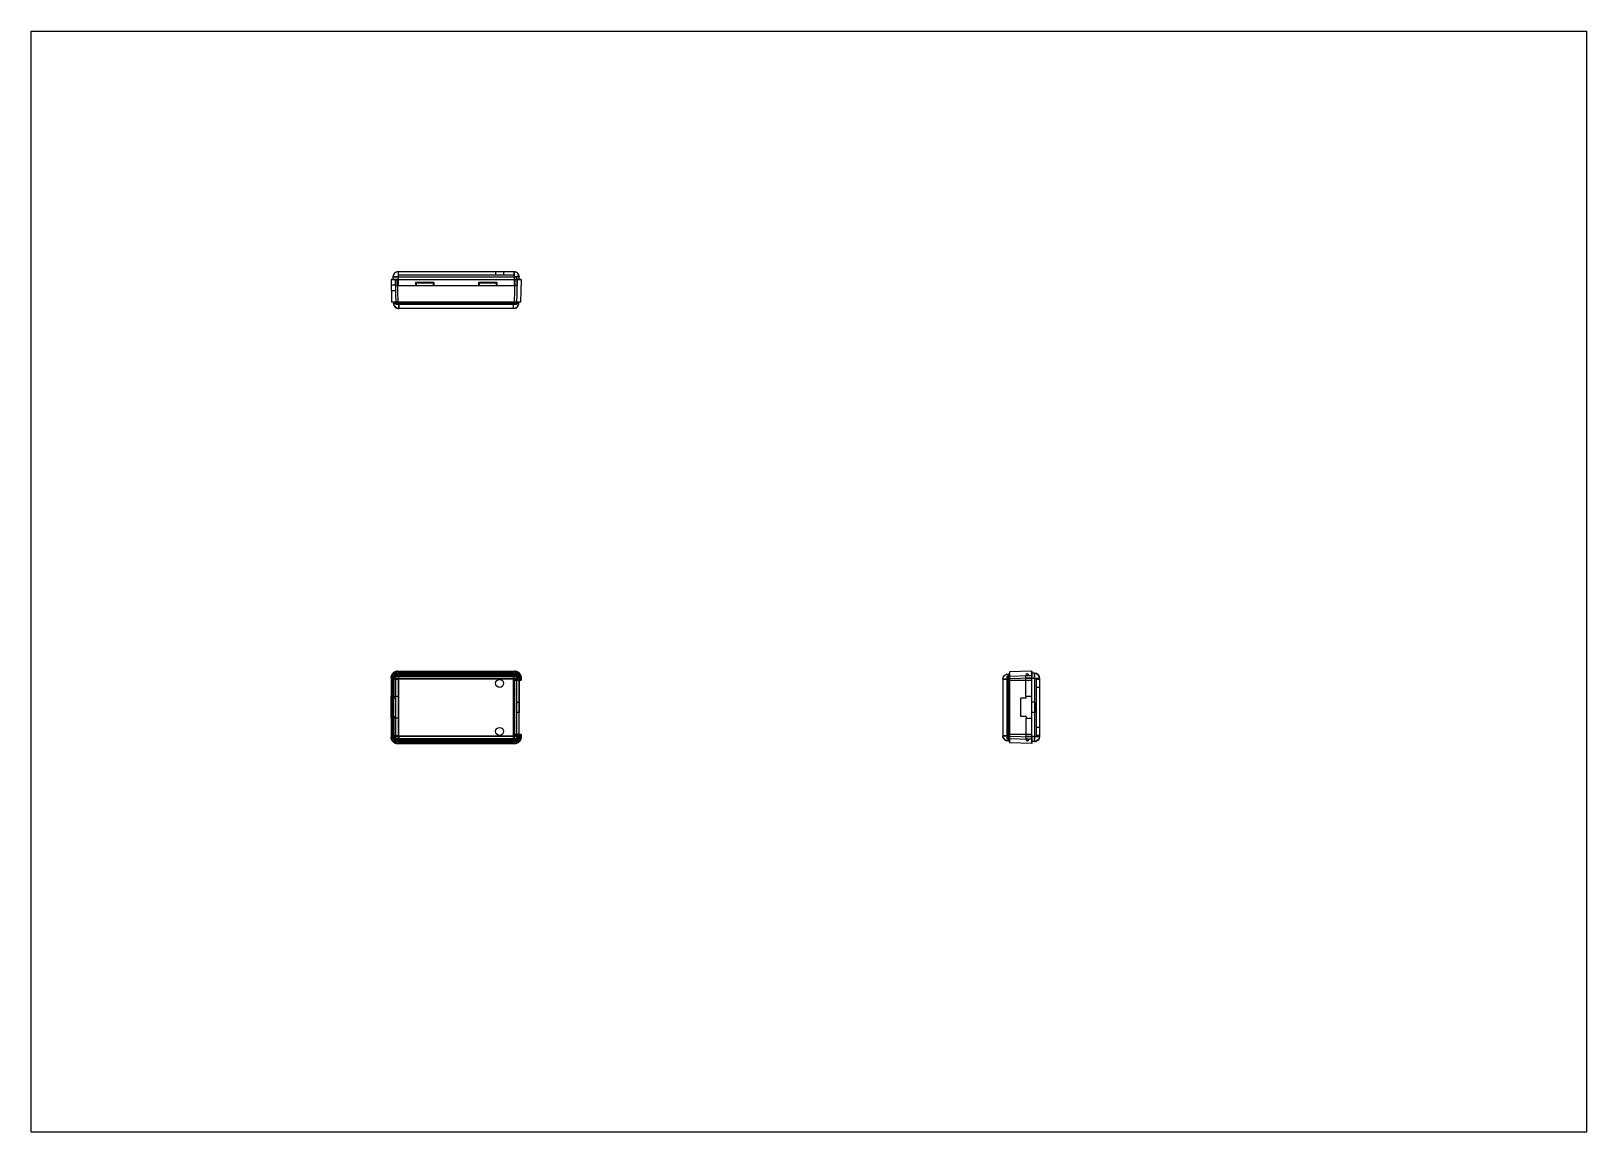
# Model space of a CAD drawing. Header units: millimetres. Extents: x 0 to 594, y 0 to 420.
import ezdxf

# ---------------------------------------------------------------- set-up
doc = ezdxf.new("R2010")
doc.units = ezdxf.units.MM
doc.header["$LTSCALE"] = 32.67
doc.layers.add('A1_DXF_CONTINUOUS_LINE', color=7, linetype='CONTINUOUS')
doc.layers.add('XXX_DXF_FORMAT', color=7, linetype='CONTINUOUS')

msp = doc.modelspace()

# ---------------------------------------------------------------- linework, layer by layer
at = {"layer": 'A1_DXF_CONTINUOUS_LINE', "color": 7, "linetype": 'CONTINUOUS'}
for p, q in [((140.17, 328.2), (140.17, 326.19)), ((184.39, 328.2), (184.39, 326.19)), ((139.92, 325.29), (137.41, 325.29)), ((140.17, 326.19), (138.16, 326.19)), ((146.96, 322.87), (146.96, 322.88)), ((146.96, 322.88), (153.49, 322.88)), ((153.49, 322.87), (146.96, 322.87)), ((153.49, 322.88), (153.49, 322.87)), ((171.08, 322.88), (177.61, 322.88)), ((171.08, 322.87), (171.08, 322.88)), ((177.61, 322.87), (171.08, 322.87)), ((177.61, 322.88), (177.61, 322.87)), ((186.4, 326.19), (184.39, 326.19)), ((187.16, 325.29), (184.64, 325.29)), ((140.42, 316.14), (138.41, 316.14)), ((140.42, 314.14), (140.42, 316.14)), ((186.15, 316.14), (184.14, 316.14)), ((140.17, 173.01), (138.16, 173.01)), ((140.42, 172.76), (138.41, 172.76)), ((140.17, 175.02), (140.17, 173.01)), ((146.96, 174.01), (153.49, 174.01)), ((171.08, 174.01), (177.61, 174.01)), ((184.14, 172.76), (186.15, 172.76)), ((184.39, 173.01), (184.39, 175.02)), ((186.4, 173.01), (184.39, 173.01)), ((370.98, 172.76), (372.99, 172.76)), ((372.99, 174.77), (372.99, 172.76)), ((379.74, 174.01), (379.73, 174.01)), ((382.14, 175.77), (382.14, 173.26)), ((383.04, 175.02), (383.04, 173.01)), ((385.05, 173.01), (383.04, 173.01)), ((140.17, 150.9), (138.16, 150.9)), ((140.42, 151.15), (138.41, 151.15)), ((140.17, 150.9), (140.17, 148.89)), ((140.42, 151.15), (140.42, 149.15)), ((153.49, 149.89), (146.96, 149.89)), ((177.61, 149.89), (171.08, 149.89)), ((184.14, 151.15), (186.15, 151.15)), ((184.39, 150.9), (184.39, 148.89)), ((370.98, 151.15), (372.99, 151.15)), ((372.99, 151.15), (372.99, 149.14)), ((379.74, 149.89), (379.73, 149.89)), ((382.14, 150.65), (382.14, 148.13)), ((385.05, 150.9), (383.04, 150.9)), ((383.04, 150.9), (383.04, 148.89))]:
    msp.add_line(p, q, dxfattribs=at)
at = {"layer": 'A1_DXF_CONTINUOUS_LINE', "color": 6, "linetype": 'CONTINUOUS'}
for p, q in [((184.39, 328.2), (140.17, 328.2)), ((184.39, 328.2), (140.17, 328.2)), ((184.39, 326.89), (140.17, 326.89)), ((177.36, 328.2), (177.36, 326.89)), ((180.37, 328.2), (180.37, 326.89)), ((137.41, 325.29), (137.66, 316.64)), ((139.08, 323.08), (137.47, 323.08)), ((137.53, 321.07), (139.13, 321.07)), ((138.16, 326.19), (138.16, 325.29)), ((139.02, 325.29), (139.28, 315.74)), ((139.17, 325.29), (139.17, 322.87)), ((146.96, 322.87), (139.17, 322.87)), ((140.17, 316.64), (139.92, 325.29)), ((139.92, 325.29), (184.64, 325.29)), ((140.17, 326.19), (140.17, 322.87)), ((140.17, 326.19), (184.39, 326.19)), ((146.7, 324.08), (146.7, 322.87)), ((153.74, 324.08), (146.7, 324.08)), ((146.96, 323.89), (146.96, 322.88)), ((153.49, 323.89), (146.96, 323.89)), ((153.49, 323.89), (153.49, 322.88)), ((171.08, 322.87), (153.49, 322.87)), ((153.74, 324.08), (153.74, 322.87)), ((177.86, 324.08), (170.82, 324.08)), ((170.82, 324.08), (170.82, 322.87)), ((177.61, 323.89), (171.08, 323.89)), ((171.08, 323.89), (171.08, 322.88)), ((177.61, 323.89), (177.61, 322.88)), ((185.4, 322.87), (177.61, 322.87)), ((177.86, 324.08), (177.86, 322.87)), ((184.39, 326.19), (184.39, 322.87)), ((184.64, 325.29), (184.39, 316.64)), ((184.59, 325.29), (184.59, 322.87)), ((185.55, 325.29), (185.28, 315.74)), ((186.39, 326.39), (185.3, 326.39)), ((185.3, 326.39), (185.3, 325.29)), ((185.4, 325.29), (185.4, 322.87)), ((186.4, 325.29), (186.4, 326.19)), ((187.16, 325.29), (186.9, 316.64)), ((186.9, 316.64), (137.66, 316.64)), ((138.41, 316.64), (138.41, 316.14)), ((185.28, 315.74), (139.28, 315.74)), ((140.42, 316.64), (140.42, 316.14)), ((184.14, 316.14), (140.42, 316.14)), ((184.14, 314.14), (184.14, 316.64)), ((186.15, 316.24), (185.3, 316.24)), ((186.15, 316.14), (186.15, 316.64)), ((184.14, 314.14), (140.42, 314.14)), ((137.41, 173.26), (137.41, 166.07)), ((137.66, 173.01), (137.41, 173.26)), ((137.66, 173.01), (137.66, 150.9)), ((138.16, 173.01), (138.16, 150.9)), ((138.41, 151.15), (138.41, 172.76)), ((139.02, 166.07), (139.02, 174.16)), ((139.28, 173.9), (139.02, 174.16)), ((185.55, 174.16), (139.02, 174.16)), ((139.17, 174.01), (139.17, 166.07)), ((146.96, 174.01), (139.17, 174.01)), ((139.28, 150.01), (139.28, 173.9)), ((139.28, 173.9), (185.28, 173.9)), ((140.17, 175.52), (139.92, 175.77)), ((139.92, 175.77), (184.64, 175.77)), ((184.39, 175.52), (140.17, 175.52)), ((184.39, 175.02), (140.17, 175.02)), ((140.17, 173.01), (140.17, 150.9)), ((184.39, 173.01), (140.17, 173.01)), ((140.42, 174.77), (184.14, 174.77)), ((140.42, 151.15), (140.42, 174.76)), ((140.42, 174.76), (184.14, 174.76)), ((184.14, 172.76), (140.42, 172.76)), ((146.7, 174.1), (146.7, 174.72)), ((146.7, 174.72), (153.74, 174.72)), ((153.74, 174.13), (146.7, 174.13)), ((146.7, 174.1), (153.74, 174.1)), ((146.96, 174.01), (146.96, 174.52)), ((146.96, 174.52), (153.49, 174.52)), ((153.49, 174.01), (153.49, 174.52)), ((171.08, 174.01), (153.49, 174.01)), ((153.74, 174.1), (153.74, 174.72)), ((170.82, 174.1), (170.82, 174.72)), ((170.82, 174.72), (177.86, 174.72)), ((177.86, 174.13), (170.82, 174.13)), ((170.82, 174.1), (177.86, 174.1)), ((171.08, 174.01), (171.08, 174.52)), ((171.08, 174.52), (177.61, 174.52)), ((177.61, 174.01), (177.61, 174.52)), ((184.59, 174.01), (177.61, 174.01)), ((177.86, 174.1), (177.86, 174.72)), ((184.14, 149.15), (184.14, 174.76)), ((184.64, 175.77), (184.39, 175.52)), ((184.39, 173.01), (184.39, 150.9)), ((184.39, 172.31), (187.16, 172.31)), ((185.28, 173.9), (185.55, 174.16)), ((185.28, 173.9), (185.28, 150.01)), ((185.3, 151.6), (185.3, 172.31)), ((185.4, 173.21), (185.4, 172.31)), ((185.55, 172.31), (185.55, 174.16)), ((186.15, 172.76), (186.15, 151.15)), ((186.4, 173.01), (186.4, 163.91)), ((186.9, 173.01), (187.16, 173.26)), ((186.9, 172.31), (186.9, 173.01)), ((187.16, 173.26), (187.16, 172.31)), ((370.98, 172.76), (370.98, 151.15)), ((372.59, 173.9), (382.14, 174.16)), ((372.59, 173.9), (372.59, 150.01)), ((372.99, 174.77), (373.5, 174.77)), ((372.99, 172.76), (372.99, 151.15)), ((373.5, 172.76), (372.99, 172.76)), ((373.09, 151.6), (373.09, 172.31)), ((373.09, 172.31), (382.14, 172.31)), ((382.14, 175.77), (373.5, 175.52)), ((373.5, 175.52), (373.5, 148.39)), ((373.5, 173.01), (382.14, 173.26)), ((379.73, 166.07), (379.73, 174.01)), ((379.73, 173.21), (382.14, 173.21)), ((383.04, 173.01), (379.73, 173.01)), ((382.14, 174.01), (379.74, 174.01)), ((383.04, 175.02), (382.14, 175.02)), ((382.14, 150.65), (382.14, 173.26)), ((383.04, 173.01), (383.04, 150.9)), ((383.75, 173.01), (383.75, 150.9)), ((385.05, 172.61), (383.75, 172.61)), ((385.05, 173.01), (385.05, 150.9)), ((385.05, 169.59), (383.75, 169.59)), ((137.41, 166.07), (139.08, 166.07)), ((137.47, 165.47), (137.47, 166.07)), ((137.47, 165.47), (139.13, 165.47)), ((137.53, 158.44), (137.53, 165.47)), ((139.08, 165.47), (139.08, 166.07)), ((139.13, 158.44), (139.13, 165.47)), ((140.17, 166.07), (139.17, 166.07)), ((185.3, 163.91), (186.4, 163.91)), ((186.39, 163.91), (186.39, 159.99)), ((377.92, 158.44), (377.92, 165.47)), ((379.93, 165.47), (377.92, 165.47)), ((382.14, 166.07), (379.73, 166.07)), ((379.93, 165.47), (379.93, 166.07)), ((383.25, 163.91), (382.14, 163.91)), ((383.24, 163.91), (383.24, 159.99)), ((137.41, 157.83), (137.41, 150.65)), ((139.08, 157.83), (137.41, 157.83)), ((137.47, 157.83), (137.47, 158.44)), ((137.47, 158.44), (139.13, 158.44)), ((139.02, 149.74), (139.02, 157.83)), ((139.08, 158.44), (139.08, 157.83)), ((139.17, 157.83), (139.17, 149.89)), ((140.17, 157.83), (139.17, 157.83)), ((186.4, 159.99), (185.3, 159.99)), ((186.4, 150.9), (186.4, 159.99)), ((379.93, 158.44), (377.92, 158.44)), ((379.73, 157.83), (382.14, 157.83)), ((379.73, 157.83), (379.73, 149.89)), ((379.93, 158.44), (379.93, 157.83)), ((383.25, 159.99), (382.14, 159.99)), ((137.41, 150.65), (137.66, 150.9)), ((139.02, 149.74), (139.28, 150.01)), ((185.55, 149.74), (139.02, 149.74)), ((146.96, 149.89), (139.17, 149.89)), ((185.28, 150.01), (139.28, 150.01)), ((186.4, 150.9), (140.17, 150.9)), ((184.39, 148.89), (140.17, 148.89)), ((140.17, 148.89), (184.39, 148.89)), ((140.42, 151.15), (184.14, 151.15)), ((184.14, 149.15), (140.42, 149.15)), ((184.14, 149.14), (140.42, 149.14)), ((146.7, 149.19), (146.7, 149.81)), ((153.74, 149.81), (146.7, 149.81)), ((146.7, 149.78), (153.74, 149.78)), ((146.7, 149.19), (153.74, 149.19)), ((146.96, 149.39), (146.96, 149.89)), ((146.96, 149.39), (153.49, 149.39)), ((153.49, 149.89), (171.08, 149.89)), ((153.49, 149.39), (153.49, 149.89)), ((153.74, 149.19), (153.74, 149.81)), ((177.86, 149.81), (170.82, 149.81)), ((170.82, 149.19), (170.82, 149.81)), ((170.82, 149.78), (177.86, 149.78)), ((170.82, 149.19), (177.86, 149.19)), ((171.08, 149.39), (171.08, 149.89)), ((171.08, 149.39), (177.61, 149.39)), ((177.61, 149.89), (184.59, 149.89)), ((177.61, 149.39), (177.61, 149.89)), ((177.86, 149.19), (177.86, 149.81)), ((187.16, 151.6), (184.39, 151.6)), ((185.55, 149.74), (185.28, 150.01)), ((185.4, 151.6), (185.4, 150.7)), ((185.55, 149.74), (185.55, 151.6)), ((186.9, 150.9), (186.9, 151.6)), ((187.16, 150.65), (186.9, 150.9)), ((187.16, 151.6), (187.16, 150.65)), ((382.14, 149.74), (372.59, 150.01)), ((372.99, 151.15), (373.5, 151.15)), ((373.5, 149.14), (372.99, 149.14)), ((382.14, 151.6), (373.09, 151.6)), ((382.14, 150.65), (373.5, 150.9)), ((383.04, 150.9), (379.73, 150.9)), ((382.14, 150.7), (379.73, 150.7)), ((382.14, 149.89), (379.74, 149.89)), ((383.04, 148.89), (382.14, 148.89)), ((385.05, 154.32), (383.75, 154.32)), ((385.05, 151.3), (383.75, 151.3)), ((140.17, 148.39), (139.92, 148.14)), ((139.92, 148.14), (184.64, 148.14)), ((140.17, 148.39), (184.39, 148.39)), ((184.64, 148.14), (184.39, 148.39)), ((382.14, 148.14), (373.5, 148.39))]:
    msp.add_line(p, q, dxfattribs=at)
for centre in [(178.86, 171.1), (178.86, 152.81)]:
    msp.add_circle(centre, 1.51, dxfattribs=at)
at = {"layer": 'A1_DXF_CONTINUOUS_LINE', "color": 7, "linetype": 'CONTINUOUS'}
for centre, start, end in [((140.17, 326.19), 90, 180), ((140.42, 316.14), 180, 270), ((184.14, 316.14), 270, 360), ((140.17, 173.01), 90, 180), ((140.42, 172.76), 90, 180), ((184.14, 172.76), 0, 90), ((184.39, 173.01), 0, 90), ((383.04, 173.01), 0, 90), ((140.17, 150.9), 180, 270), ((140.42, 151.15), 180, 270), ((184.14, 151.15), 270, 360), ((184.39, 150.9), 270, 360)]:
    msp.add_arc(centre, 2.01, start, end, dxfattribs=at)
at = {"layer": 'A1_DXF_CONTINUOUS_LINE', "color": 6, "linetype": 'CONTINUOUS'}
for centre, radius, start, end in [((184.59, 173.21), 0.804, 0, 90), ((380.33, 174.11), 0.603, 1.6, 181.6), ((380.24, 174.01), 0.502, 0, 180), ((184.59, 150.7), 0.804, 270, 360), ((380.33, 149.79), 0.603, 178.4, 358.4), ((380.24, 149.89), 0.502, 180, 360)]:
    msp.add_arc(centre, radius, start, end, dxfattribs=at)
at = {"layer": 'A1_DXF_CONTINUOUS_LINE', "color": 7, "linetype": 'CONTINUOUS'}
for points, knots in [([(140.17, 328.2), (140.03, 328.2), (139.75, 328.16), (139.34, 328.01), (138.96, 327.77), (138.64, 327.45), (138.39, 327.07), (138.24, 326.64), (138.2, 326.34), (138.2, 326.19)], [0, 0, 0, 0, 0.135104, 0.275813, 0.417301, 0.564432, 0.708239, 0.855224, 1, 1, 1, 1]), ([(184.39, 326.19), (184.39, 326.33), (184.39, 326.61), (184.39, 327.02), (184.39, 327.4), (184.39, 327.72), (184.39, 327.97), (184.39, 328.12), (184.39, 328.18), (184.39, 328.2)], [0, 0, 0, 0, 0.210112, 0.418558, 0.60777, 0.77711, 0.90073, 0.975807, 1, 1, 1, 1]), ([(186.37, 326.19), (186.36, 326.33), (186.33, 326.62), (186.19, 327.04), (185.94, 327.43), (185.62, 327.76), (185.23, 328.01), (184.81, 328.16), (184.53, 328.2), (184.39, 328.2)], [0, 0, 0, 0, 0.136937, 0.279787, 0.423789, 0.57753, 0.72617, 0.8698, 1, 1, 1, 1]), ([(137.41, 325.29), (137.43, 325.29), (137.51, 325.29), (137.7, 325.29), (138.01, 325.29), (138.42, 325.29), (138.9, 325.29), (139.41, 325.29), (139.75, 325.29), (139.92, 325.29)], [0, 0, 0, 0, 0.024781, 0.09966, 0.224843, 0.393412, 0.589771, 0.796737, 1, 1, 1, 1]), ([(138.2, 326.19), (138.22, 326.19), (138.28, 326.19), (138.42, 326.19), (138.66, 326.19), (138.98, 326.19), (139.36, 326.19), (139.76, 326.19), (140.04, 326.19), (140.17, 326.19)], [0, 0, 0, 0, 0.02468, 0.098345, 0.217429, 0.38698, 0.584032, 0.796645, 1, 1, 1, 1]), ([(186.4, 326.19), (186.38, 326.19), (186.32, 326.19), (186.17, 326.19), (185.94, 326.19), (185.62, 326.19), (185.25, 326.19), (184.83, 326.19), (184.54, 326.19), (184.39, 326.19)], [0, 0, 0, 0, 0.025965, 0.100626, 0.217862, 0.377882, 0.564701, 0.778031, 1, 1, 1, 1]), ([(184.39, 326.19), (184.53, 326.19), (184.81, 326.19), (185.21, 326.19), (185.57, 326.19), (185.89, 326.19), (186.13, 326.19), (186.28, 326.19), (186.35, 326.19), (186.37, 326.19)], [0, 0, 0, 0, 0.210898, 0.418769, 0.606625, 0.770979, 0.893355, 0.972502, 1, 1, 1, 1]), ([(184.64, 325.29), (184.81, 325.29), (185.16, 325.29), (185.66, 325.29), (186.14, 325.29), (186.55, 325.29), (186.86, 325.29), (187.05, 325.29), (187.14, 325.29), (187.16, 325.29)], [0, 0, 0, 0, 0.203188, 0.409213, 0.604958, 0.773845, 0.899837, 0.975201, 1, 1, 1, 1]), ([(138.41, 316.14), (138.43, 316.14), (138.5, 316.14), (138.64, 316.14), (138.88, 316.14), (139.19, 316.14), (139.57, 316.14), (139.98, 316.14), (140.28, 316.14), (140.42, 316.14)], [0, 0, 0, 0, 0.025923, 0.100625, 0.217875, 0.377901, 0.564745, 0.778065, 1, 1, 1, 1]), ([(140.42, 316.14), (140.28, 316.14), (140.01, 316.14), (139.61, 316.14), (139.24, 316.14), (138.93, 316.14), (138.69, 316.14), (138.54, 316.14), (138.47, 316.14), (138.45, 316.14)], [0, 0, 0, 0, 0.210769, 0.418551, 0.606392, 0.770765, 0.893202, 0.972414, 1, 1, 1, 1]), ([(138.45, 316.14), (138.45, 316), (138.49, 315.71), (138.63, 315.29), (138.87, 314.9), (139.2, 314.57), (139.59, 314.32), (140.01, 314.17), (140.29, 314.13), (140.42, 314.13)], [0, 0, 0, 0, 0.136975, 0.279865, 0.423944, 0.577739, 0.726384, 0.869903, 1, 1, 1, 1]), ([(140.42, 316.14), (140.43, 316), (140.42, 315.72), (140.43, 315.31), (140.43, 314.93), (140.43, 314.61), (140.42, 314.36), (140.42, 314.21), (140.42, 314.15), (140.42, 314.13)], [0, 0, 0, 0, 0.21013, 0.418582, 0.607843, 0.777196, 0.9008, 0.975861, 1, 1, 1, 1]), ([(184.14, 316.14), (184.28, 316.14), (184.55, 316.14), (184.95, 316.14), (185.32, 316.14), (185.63, 316.14), (185.87, 316.14), (186.03, 316.14), (186.1, 316.14), (186.11, 316.14)], [0, 0, 0, 0, 0.210769, 0.418551, 0.606392, 0.770765, 0.893202, 0.972414, 1, 1, 1, 1]), ([(186.11, 316.14), (186.11, 316), (186.08, 315.71), (185.93, 315.29), (185.69, 314.9), (185.36, 314.57), (184.97, 314.32), (184.56, 314.17), (184.28, 314.13), (184.14, 314.13)], [0, 0, 0, 0, 0.136975, 0.279865, 0.423944, 0.577739, 0.726384, 0.869903, 1, 1, 1, 1]), ([(139.92, 175.77), (139.74, 175.78), (139.37, 175.73), (138.83, 175.55), (138.33, 175.23), (137.92, 174.81), (137.61, 174.32), (137.44, 173.79), (137.4, 173.43), (137.41, 173.26)], [0, 0, 0, 0, 0.138345, 0.28293, 0.430523, 0.580496, 0.729419, 0.869919, 1, 1, 1, 1]), ([(137.41, 173.26), (137.41, 173.43), (137.45, 173.79), (137.65, 174.31), (137.96, 174.8), (138.38, 175.22), (138.87, 175.53), (139.39, 175.73), (139.75, 175.77), (139.92, 175.77)], [0, 0, 0, 0, 0.131788, 0.272922, 0.422516, 0.576145, 0.726353, 0.868163, 1, 1, 1, 1]), ([(138.2, 173.01), (138.2, 173.15), (138.23, 173.44), (138.38, 173.86), (138.62, 174.25), (138.95, 174.58), (139.34, 174.83), (139.75, 174.98), (140.04, 175.02), (140.17, 175.02)], [0, 0, 0, 0, 0.13693, 0.279794, 0.4238, 0.57753, 0.726173, 0.8698, 1, 1, 1, 1]), ([(140.17, 173.01), (140.03, 173.01), (139.76, 173.01), (139.36, 173.01), (138.99, 173.01), (138.68, 173.01), (138.44, 173.01), (138.29, 173.01), (138.22, 173.01), (138.2, 173.01)], [0, 0, 0, 0, 0.210906, 0.418788, 0.60664, 0.770989, 0.893357, 0.9725, 1, 1, 1, 1]), ([(140.42, 174.77), (140.28, 174.77), (140, 174.73), (139.59, 174.58), (139.21, 174.34), (138.89, 174.02), (138.64, 173.64), (138.49, 173.21), (138.45, 172.91), (138.45, 172.76)], [0, 0, 0, 0, 0.135026, 0.275685, 0.417182, 0.564339, 0.708199, 0.855223, 1, 1, 1, 1]), ([(138.45, 172.76), (138.47, 172.76), (138.53, 172.75), (138.67, 172.75), (138.91, 172.76), (139.23, 172.76), (139.61, 172.76), (140.02, 172.76), (140.29, 172.76), (140.42, 172.76)], [0, 0, 0, 0, 0.024777, 0.098525, 0.217702, 0.387334, 0.584383, 0.79682, 1, 1, 1, 1]), ([(186.11, 172.76), (186.11, 172.9), (186.08, 173.19), (185.93, 173.61), (185.69, 174), (185.36, 174.33), (184.97, 174.58), (184.56, 174.73), (184.28, 174.77), (184.14, 174.77)], [0, 0, 0, 0, 0.136969, 0.279873, 0.423955, 0.57774, 0.726388, 0.869903, 1, 1, 1, 1]), ([(184.14, 172.76), (184.28, 172.76), (184.55, 172.76), (184.95, 172.76), (185.32, 172.76), (185.63, 172.76), (185.87, 172.75), (186.03, 172.75), (186.1, 172.76), (186.11, 172.76)], [0, 0, 0, 0, 0.210777, 0.418571, 0.606407, 0.770776, 0.893205, 0.972412, 1, 1, 1, 1]), ([(184.39, 175.02), (184.53, 175.02), (184.82, 174.98), (185.23, 174.83), (185.6, 174.59), (185.92, 174.27), (186.17, 173.89), (186.33, 173.46), (186.36, 173.16), (186.37, 173.01)], [0, 0, 0, 0, 0.135099, 0.2758, 0.417291, 0.564422, 0.708231, 0.855229, 1, 1, 1, 1]), ([(186.37, 173.01), (186.35, 173.01), (186.28, 173.01), (186.14, 173.01), (185.9, 173.01), (185.58, 173.01), (185.2, 173.01), (184.8, 173.01), (184.53, 173.01), (184.39, 173.01)], [0, 0, 0, 0, 0.024682, 0.098343, 0.217419, 0.386977, 0.584026, 0.796645, 1, 1, 1, 1]), ([(187.16, 173.26), (187.16, 173.43), (187.13, 173.79), (186.95, 174.32), (186.64, 174.81), (186.23, 175.23), (185.73, 175.55), (185.2, 175.74), (184.83, 175.78), (184.64, 175.77)], [0, 0, 0, 0, 0.130417, 0.271139, 0.420216, 0.57028, 0.717855, 0.862175, 1, 1, 1, 1]), ([(184.64, 175.77), (184.82, 175.77), (185.17, 175.73), (185.69, 175.54), (186.18, 175.22), (186.6, 174.8), (186.92, 174.31), (187.11, 173.79), (187.15, 173.43), (187.16, 173.26)], [0, 0, 0, 0, 0.131788, 0.272922, 0.422516, 0.576145, 0.726353, 0.868163, 1, 1, 1, 1]), ([(372.99, 172.76), (372.85, 172.76), (372.57, 172.76), (372.17, 172.75), (371.79, 172.76), (371.46, 172.76), (371.22, 172.76), (371.07, 172.76), (371, 172.76), (370.98, 172.76)], [0, 0, 0, 0, 0.21013, 0.418582, 0.607843, 0.777196, 0.9008, 0.975861, 1, 1, 1, 1]), ([(370.98, 172.76), (371, 172.76), (371.07, 172.76), (371.22, 172.76), (371.45, 172.76), (371.76, 172.76), (372.14, 172.75), (372.55, 172.76), (372.85, 172.75), (372.99, 172.76)], [0, 0, 0, 0, 0.025925, 0.100631, 0.21788, 0.377913, 0.564758, 0.778057, 1, 1, 1, 1]), ([(372.99, 174.77), (372.99, 174.75), (372.99, 174.68), (372.99, 174.54), (373, 174.3), (373, 173.99), (373, 173.61), (372.99, 173.2), (373, 172.91), (372.99, 172.76)], [0, 0, 0, 0, 0.025923, 0.100625, 0.217875, 0.377901, 0.564745, 0.778065, 1, 1, 1, 1]), ([(372.99, 172.76), (373, 172.9), (372.99, 173.18), (373, 173.59), (373, 173.97), (373, 174.29), (372.99, 174.54), (372.99, 174.68), (372.99, 174.75), (372.99, 174.77)], [0, 0, 0, 0, 0.210119, 0.418594, 0.607855, 0.777192, 0.9008, 0.975861, 1, 1, 1, 1]), ([(382.14, 175.77), (382.14, 175.75), (382.14, 175.67), (382.14, 175.48), (382.14, 175.17), (382.14, 174.76), (382.14, 174.28), (382.14, 173.77), (382.14, 173.43), (382.14, 173.26)], [0, 0, 0, 0, 0.024781, 0.09966, 0.224843, 0.393412, 0.589771, 0.796737, 1, 1, 1, 1]), ([(382.14, 173.26), (382.14, 173.43), (382.14, 173.77), (382.14, 174.28), (382.14, 174.76), (382.14, 175.17), (382.14, 175.48), (382.14, 175.67), (382.14, 175.75), (382.14, 175.77)], [0, 0, 0, 0, 0.203188, 0.409213, 0.604958, 0.773845, 0.899837, 0.975201, 1, 1, 1, 1]), ([(383.04, 175.02), (383.04, 175), (383.04, 174.93), (383.04, 174.79), (383.04, 174.55), (383.04, 174.24), (383.04, 173.87), (383.04, 173.45), (383.04, 173.16), (383.04, 173.01)], [0, 0, 0, 0, 0.025858, 0.100541, 0.217783, 0.377814, 0.564652, 0.778007, 1, 1, 1, 1]), ([(383.04, 173.01), (383.04, 173.15), (383.04, 173.43), (383.04, 173.84), (383.04, 174.22), (383.04, 174.54), (383.04, 174.79), (383.04, 174.94), (383.04, 175), (383.04, 175.02)], [0, 0, 0, 0, 0.210124, 0.418615, 0.607849, 0.777186, 0.900816, 0.975913, 1, 1, 1, 1]), ([(383.04, 173.01), (383.18, 173.01), (383.47, 173.01), (383.87, 173.01), (384.25, 173.01), (384.58, 173.01), (384.82, 173.01), (384.97, 173.01), (385.04, 173.01), (385.05, 173.01)], [0, 0, 0, 0, 0.210135, 0.418604, 0.607837, 0.77719, 0.900816, 0.975913, 1, 1, 1, 1]), ([(385.05, 173.01), (385.04, 173.01), (384.97, 173.01), (384.82, 173.01), (384.59, 173.01), (384.28, 173.01), (383.9, 173.01), (383.48, 173.01), (383.19, 173.01), (383.04, 173.01)], [0, 0, 0, 0, 0.02586, 0.100547, 0.217788, 0.377826, 0.564664, 0.777999, 1, 1, 1, 1]), ([(137.41, 150.65), (137.4, 150.48), (137.44, 150.12), (137.61, 149.59), (137.92, 149.1), (138.34, 148.67), (138.83, 148.36), (139.37, 148.17), (139.74, 148.13), (139.92, 148.14)], [0, 0, 0, 0, 0.130404, 0.27113, 0.420218, 0.570281, 0.717854, 0.862174, 1, 1, 1, 1]), ([(139.92, 148.14), (139.75, 148.14), (139.39, 148.18), (138.87, 148.37), (138.38, 148.69), (137.96, 149.11), (137.65, 149.6), (137.45, 150.12), (137.41, 150.48), (137.41, 150.65)], [0, 0, 0, 0, 0.131788, 0.272922, 0.422516, 0.576145, 0.726353, 0.868163, 1, 1, 1, 1]), ([(140.17, 148.89), (140.03, 148.89), (139.75, 148.93), (139.34, 149.08), (138.96, 149.32), (138.64, 149.64), (138.39, 150.02), (138.24, 150.45), (138.2, 150.75), (138.2, 150.9)], [0, 0, 0, 0, 0.135099, 0.2758, 0.417291, 0.564422, 0.708231, 0.855229, 1, 1, 1, 1]), ([(138.2, 150.9), (138.22, 150.9), (138.28, 150.9), (138.42, 150.9), (138.66, 150.9), (138.98, 150.9), (139.36, 150.9), (139.76, 150.9), (140.04, 150.9), (140.17, 150.9)], [0, 0, 0, 0, 0.024682, 0.098343, 0.217419, 0.386977, 0.584026, 0.796645, 1, 1, 1, 1]), ([(138.41, 151.15), (138.41, 151.01), (138.45, 150.72), (138.6, 150.32), (138.84, 149.94), (139.16, 149.62), (139.54, 149.37), (139.97, 149.22), (140.27, 149.18), (140.42, 149.18)], [0, 0, 0, 0, 0.135026, 0.275685, 0.417182, 0.564339, 0.708199, 0.855223, 1, 1, 1, 1]), ([(140.42, 149.18), (140.42, 149.19), (140.43, 149.26), (140.43, 149.4), (140.43, 149.64), (140.43, 149.96), (140.42, 150.34), (140.42, 150.74), (140.42, 151.02), (140.42, 151.15)], [0, 0, 0, 0, 0.024777, 0.098525, 0.217702, 0.387334, 0.584383, 0.79682, 1, 1, 1, 1]), ([(184.14, 149.14), (184.28, 149.14), (184.57, 149.18), (184.97, 149.33), (185.35, 149.57), (185.67, 149.89), (185.92, 150.27), (186.08, 150.7), (186.11, 151), (186.11, 151.15)], [0, 0, 0, 0, 0.135026, 0.275685, 0.417182, 0.564339, 0.708199, 0.855223, 1, 1, 1, 1]), ([(186.11, 151.15), (186.1, 151.15), (186.03, 151.15), (185.89, 151.15), (185.65, 151.15), (185.33, 151.15), (184.95, 151.15), (184.55, 151.15), (184.27, 151.15), (184.14, 151.15)], [0, 0, 0, 0, 0.024777, 0.098525, 0.217702, 0.387334, 0.584383, 0.79682, 1, 1, 1, 1]), ([(186.4, 150.9), (186.4, 150.76), (186.36, 150.47), (186.21, 150.06), (185.97, 149.69), (185.66, 149.37), (185.27, 149.12), (184.84, 148.96), (184.54, 148.93), (184.39, 148.93)], [0, 0, 0, 0, 0.135106, 0.275803, 0.417295, 0.564427, 0.708235, 0.855231, 1, 1, 1, 1]), ([(184.39, 148.93), (184.39, 148.94), (184.39, 149.01), (184.39, 149.15), (184.39, 149.39), (184.39, 149.71), (184.39, 150.09), (184.39, 150.49), (184.39, 150.77), (184.39, 150.9)], [0, 0, 0, 0, 0.024682, 0.098343, 0.21742, 0.386977, 0.584026, 0.796646, 1, 1, 1, 1]), ([(184.64, 148.14), (184.83, 148.13), (185.2, 148.17), (185.74, 148.36), (186.23, 148.68), (186.65, 149.1), (186.95, 149.59), (187.13, 150.12), (187.16, 150.48), (187.16, 150.65)], [0, 0, 0, 0, 0.138351, 0.282946, 0.430528, 0.58053, 0.729594, 0.870104, 1, 1, 1, 1]), ([(187.16, 150.65), (187.15, 150.48), (187.11, 150.12), (186.92, 149.6), (186.6, 149.11), (186.18, 148.69), (185.69, 148.37), (185.17, 148.18), (184.82, 148.14), (184.64, 148.14)], [0, 0, 0, 0, 0.131788, 0.272922, 0.422516, 0.576145, 0.726353, 0.868163, 1, 1, 1, 1]), ([(372.99, 151.15), (372.85, 151.15), (372.57, 151.15), (372.17, 151.15), (371.79, 151.15), (371.46, 151.15), (371.22, 151.15), (371.07, 151.15), (371, 151.15), (370.98, 151.15)], [0, 0, 0, 0, 0.21013, 0.418582, 0.607843, 0.777196, 0.9008, 0.975861, 1, 1, 1, 1]), ([(372.99, 149.18), (372.85, 149.18), (372.56, 149.21), (372.14, 149.36), (371.75, 149.6), (371.42, 149.93), (371.17, 150.32), (371.02, 150.73), (370.99, 151.02), (370.98, 151.15)], [0, 0, 0, 0, 0.136975, 0.279865, 0.423944, 0.577739, 0.726384, 0.869903, 1, 1, 1, 1]), ([(372.99, 149.14), (372.99, 149.16), (372.99, 149.23), (372.99, 149.37), (373, 149.61), (373, 149.92), (373, 150.29), (372.99, 150.71), (373, 151), (372.99, 151.15)], [0, 0, 0, 0, 0.025923, 0.100625, 0.217875, 0.377901, 0.564745, 0.778065, 1, 1, 1, 1]), ([(372.99, 151.15), (372.99, 151.01), (373, 150.74), (372.99, 150.34), (373, 149.97), (373, 149.66), (373, 149.42), (373, 149.27), (372.99, 149.2), (372.99, 149.18)], [0, 0, 0, 0, 0.210769, 0.418551, 0.606392, 0.770765, 0.893202, 0.972414, 1, 1, 1, 1]), ([(382.14, 148.14), (382.14, 148.16), (382.14, 148.24), (382.14, 148.43), (382.14, 148.74), (382.14, 149.15), (382.14, 149.63), (382.14, 150.13), (382.14, 150.48), (382.14, 150.65)], [0, 0, 0, 0, 0.024781, 0.09966, 0.224843, 0.393412, 0.589771, 0.796737, 1, 1, 1, 1]), ([(382.14, 150.65), (382.14, 150.48), (382.14, 150.13), (382.14, 149.63), (382.14, 149.15), (382.14, 148.74), (382.14, 148.43), (382.14, 148.24), (382.14, 148.16), (382.14, 148.14)], [0, 0, 0, 0, 0.203188, 0.409213, 0.604958, 0.773845, 0.899837, 0.975201, 1, 1, 1, 1]), ([(383.04, 150.9), (383.04, 150.76), (383.04, 150.48), (383.04, 150.09), (383.04, 149.72), (383.04, 149.4), (383.04, 149.16), (383.04, 149.01), (383.04, 148.94), (383.04, 148.93)], [0, 0, 0, 0, 0.210897, 0.418768, 0.606625, 0.770978, 0.893355, 0.972502, 1, 1, 1, 1]), ([(383.04, 148.93), (383.19, 148.93), (383.48, 148.96), (383.89, 149.11), (384.28, 149.35), (384.62, 149.67), (384.87, 150.07), (385.02, 150.48), (385.05, 150.76), (385.05, 150.9)], [0, 0, 0, 0, 0.136935, 0.279783, 0.423784, 0.577526, 0.726167, 0.869793, 1, 1, 1, 1]), ([(383.04, 148.89), (383.04, 148.91), (383.04, 148.97), (383.04, 149.12), (383.04, 149.36), (383.04, 149.67), (383.04, 150.04), (383.04, 150.46), (383.04, 150.75), (383.04, 150.9)], [0, 0, 0, 0, 0.025858, 0.100541, 0.217783, 0.377814, 0.564652, 0.778007, 1, 1, 1, 1]), ([(383.04, 150.9), (383.18, 150.9), (383.47, 150.9), (383.87, 150.9), (384.25, 150.9), (384.58, 150.9), (384.82, 150.9), (384.97, 150.9), (385.04, 150.9), (385.05, 150.9)], [0, 0, 0, 0, 0.210135, 0.418604, 0.607837, 0.77719, 0.900816, 0.975913, 1, 1, 1, 1])]:
    msp.add_open_spline(points, degree=3, knots=knots, dxfattribs=at)
for points in [[(186.4, 326.19), (186.4, 327.24), (185.44, 328.19), (184.39, 328.2)], [(140.42, 314.13), (139.38, 314.14), (138.42, 315.09), (138.41, 316.14)], [(383.04, 175.02), (384.09, 175.01), (385.05, 174.06), (385.05, 173.01)], [(370.99, 151.15), (371.02, 150.12), (371.97, 149.18), (372.99, 149.15)], [(385.05, 150.9), (385.02, 149.87), (384.07, 148.93), (383.04, 148.89)], [(385.05, 150.9), (385.05, 149.85), (384.09, 148.9), (383.04, 148.89)]]:
    msp.add_open_spline(points, degree=3, dxfattribs=at)
at = {"layer": 'A1_DXF_CONTINUOUS_LINE', "color": 6, "linetype": 'CONTINUOUS'}
for points in [[(186.39, 326.39), (186.4, 326.32), (186.4, 326.26), (186.4, 326.19)], [(370.99, 172.76), (371.02, 173.79), (371.97, 174.73), (372.99, 174.76)]]:
    msp.add_open_spline(points, degree=3, dxfattribs=at)
for points in [[(140.17, 175.52), (140, 175.52), (139.64, 175.47), (139.13, 175.28), (138.64, 174.97), (138.22, 174.55), (137.9, 174.06), (137.71, 173.54), (137.66, 173.18), (137.66, 173.01)], [(186.9, 173.01), (186.9, 173.18), (186.86, 173.54), (186.67, 174.06), (186.35, 174.55), (185.93, 174.97), (185.44, 175.28), (184.92, 175.47), (184.56, 175.52), (184.39, 175.52)], [(137.66, 150.9), (137.66, 150.73), (137.71, 150.37), (137.9, 149.85), (138.21, 149.36), (138.63, 148.94), (139.12, 148.62), (139.64, 148.43), (140, 148.39), (140.17, 148.39)], [(184.39, 148.39), (184.56, 148.39), (184.92, 148.43), (185.44, 148.62), (185.93, 148.94), (186.35, 149.36), (186.67, 149.85), (186.86, 150.37), (186.9, 150.73), (186.9, 150.9)]]:
    msp.add_open_spline(points, degree=3, knots=[0, 0, 0, 0, 0.131792, 0.272924, 0.422517, 0.576144, 0.72635, 0.868158, 1, 1, 1, 1], dxfattribs=at)
at = {"layer": 'XXX_DXF_FORMAT', "color": 7, "linetype": 'CONTINUOUS'}
for p, q in [((0, 0), (0, 420)), ((0, 420), (594, 420)), ((594, 0), (594, 420)), ((0, 0), (594, 0))]:
    msp.add_line(p, q, dxfattribs=at)

doc.saveas('drawing.dxf')
